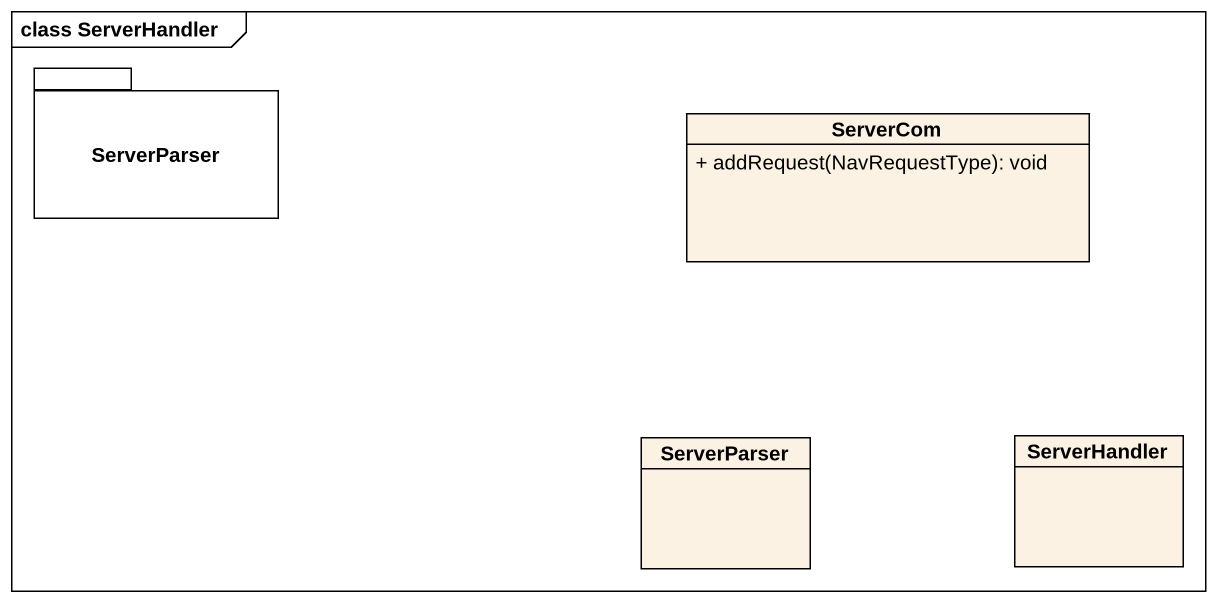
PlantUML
@startuml
mainframe class ServerHandler
hide circle
hide empty members
skinparam classAttributeIconSize 0
package ServerParser {
}
class ServerCom {
  + addRequest(NavRequestType): void
}
class "ServerParser" as ServerParser_2
class ServerHandler
@enduml
